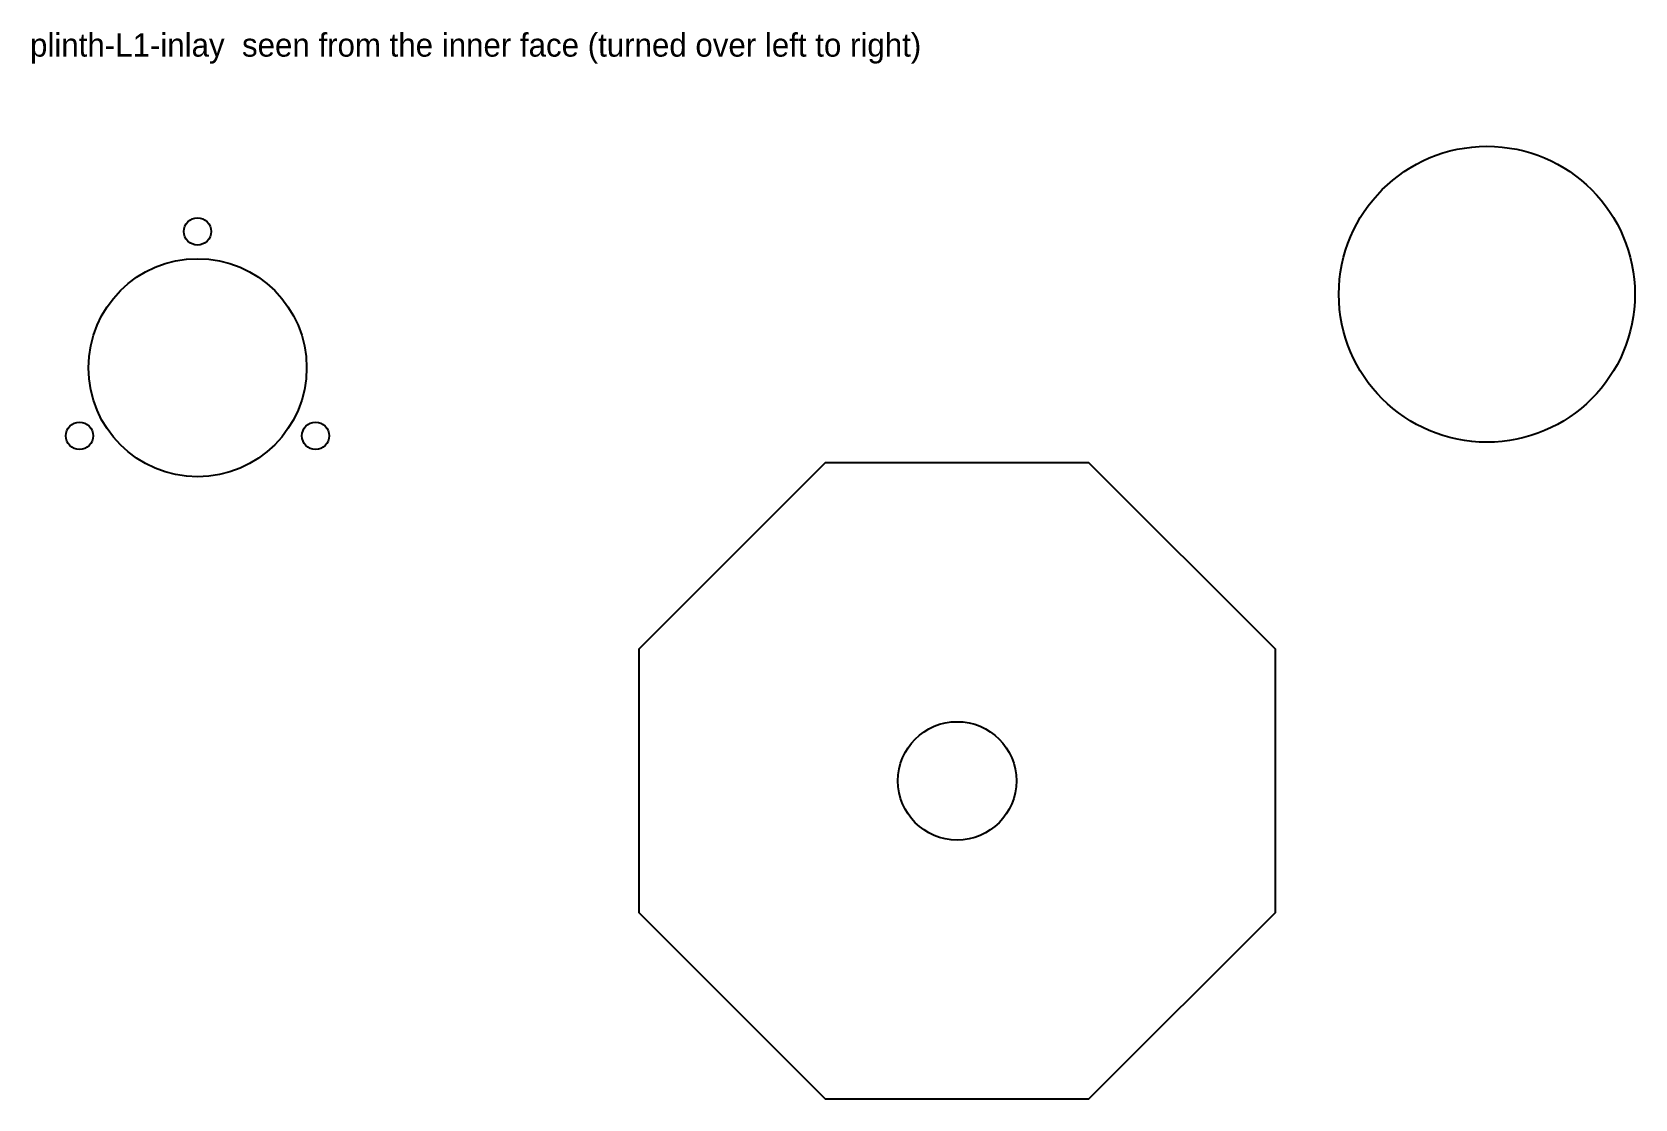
# Model space of a CAD drawing. Header units: millimetres. Extents: x 3 to 414, y 76 to 350.
import ezdxf

# ---------------------------------------------------------------- set-up
doc = ezdxf.new("R2010")
doc.units = ezdxf.units.MM
for name, color, linetype in [('NOTES', 7, 'Continuous'), ('POCKET_7MM_UNDERSIDE', 6, 'Continuous'), ('REF_THROUGH', 8, 'Continuous')]:
    doc.layers.add(name, color=color, linetype=linetype)

msp = doc.modelspace()

# ---------------------------------------------------------------- linework, layer by layer
at = {"layer": 'POCKET_7MM_UNDERSIDE'}
msp.add_lwpolyline([(206.16, 239.7), (158.3, 191.84), (158.3, 124.16), (206.16, 76.3), (273.84, 76.3), (321.7, 124.16), (321.7, 191.84), (273.84, 239.7), (206.16, 239.7)], close=True, dxfattribs=at)
at = {"layer": 'REF_THROUGH'}
for centre, radius in [((376, 282.97), 38), ((45, 299.11), 3.5), ((45, 264.11), 28), ((14.69, 246.61), 3.5), ((75.31, 246.61), 3.5), ((240, 158), 15.2)]:
    msp.add_circle(centre, radius, dxfattribs=at)

# ---------------------------------------------------------------- texts
at = {"layer": 'NOTES'}
msp.add_text('plinth-L1-inlay  seen from the inner face (turned over left to right)', height=6, dxfattribs=at).set_placement((2, 344))

doc.saveas('drawing.dxf')
